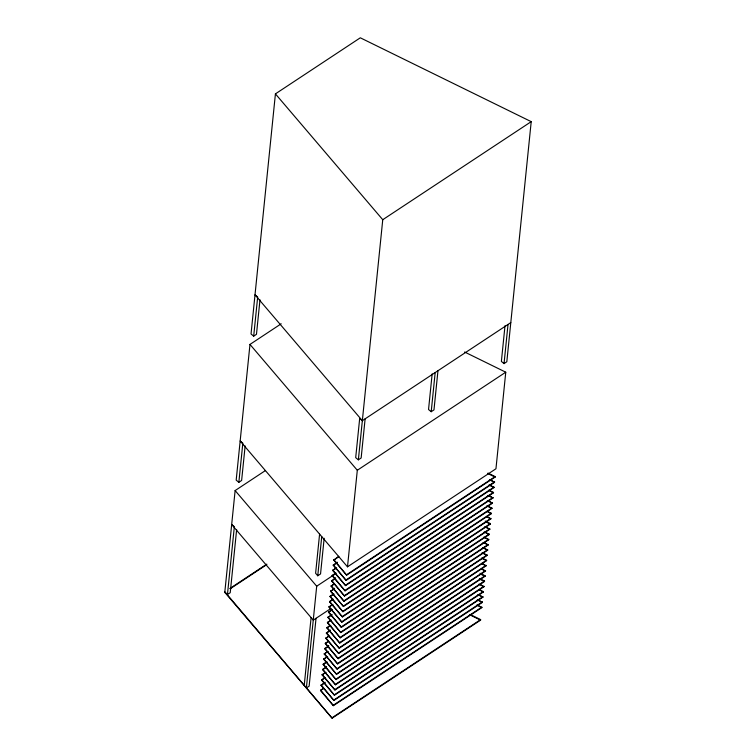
<?xml version="1.0" encoding="UTF-8"?>
<svg xmlns="http://www.w3.org/2000/svg" width="756" height="756" viewBox="0 0 756 756"><rect width="100%" height="100%" fill="white"/><g stroke="black" fill="none" stroke-linecap="round" stroke-linejoin="round"><path stroke-width="1.13" d="M470.081 614.439L480.636 619.608L480.58 620.137L332.12 718.2L224.787 592.354L235.125 490.568L265.375 470.591M281.194 323.795L249.971 344.424L236.184 480.136L238.849 482.309L241.627 480.466L245.142 445.927M505.008 325.732L501.379 361.425L504.044 363.598L506.822 361.755L531.213 121.65L360.31 37.8L275.42 93.876L251.03 333.982L253.695 336.155L256.473 334.322L259.988 299.773M224.787 592.354L227.452 594.528L234.341 526.677L231.676 524.503L313.258 620.137L330.882 608.495M238.849 482.309L242.827 443.158L240.162 440.984L347.495 566.83L495.955 468.767L505.764 372.198L464.619 352.012M253.695 336.155L257.673 297.004L255.008 294.831L362.341 420.676L510.801 322.614M236.647 529.521L230.23 592.695L227.452 594.528M304.214 685.484L311.103 617.624M319.59 534.105L315.611 573.256L317.756 575.77L320.544 573.936L324.163 538.244M235.125 490.568L316.698 586.212L306.36 687.998L309.138 686.164L316.036 618.304M317.756 575.77L321.735 536.628M477.801 605.074L481.855 607.607L333.396 705.669L320.516 690.568L323.521 688.102M478.331 599.858L482.385 602.39L333.925 700.453L321.045 685.352L325.033 682.224M478.86 594.632L482.914 597.164L334.454 695.236L321.574 680.135L324.579 677.659M479.399 589.415L483.443 591.948L334.984 690.011L322.103 674.91L325.108 672.443M479.928 584.19L483.972 586.732L335.513 684.794L322.632 669.693L326.63 666.565M479.427 578.472L484.558 580.986L484.502 581.506L336.042 679.578L323.162 664.477L326.176 662.001M479.956 573.256L485.087 575.77L485.031 576.289L336.571 674.352L323.691 659.251L326.705 656.775M481.515 568.531L485.56 571.073L337.11 669.136L324.23 654.034L327.235 651.559M482.044 563.314L486.099 565.847L337.639 663.919L324.759 648.818L328.747 645.69M482.574 558.098L486.628 560.631L338.168 658.693L325.288 643.592L328.293 641.116M483.103 552.872L487.157 555.414L338.697 653.477L325.817 638.376L328.822 635.9M483.632 547.656L487.686 550.188L339.227 648.251L326.346 633.15L330.334 630.032M484.161 542.439L488.215 544.972L339.756 643.035L326.875 627.934L329.881 625.458M484.7 537.214L488.745 539.746L340.285 637.818L327.405 622.717L330.41 620.241M485.229 531.997L489.274 534.53L340.814 632.592L327.934 617.491L331.931 614.373M485.758 526.781L489.803 529.313L341.343 627.376L328.463 612.275L331.478 609.799M485.257 521.054L490.389 523.568L490.332 524.088L341.882 622.16L329.002 607.059L332.007 604.583M486.817 516.339L490.861 518.871L342.411 616.934L329.531 601.833L332.536 599.366M487.346 511.122L491.4 513.655L342.94 611.717L330.06 596.616L333.065 594.14M487.875 505.896L491.929 508.429L343.47 606.501L330.589 591.4L334.577 588.272M488.404 500.68L492.458 503.212L343.999 601.275L331.119 586.174L334.124 583.708M488.934 495.454L492.988 497.996L344.528 596.059L331.648 580.958L335.645 577.83M489.472 490.238L493.517 492.77L345.057 590.842L332.177 575.741L335.182 573.265M490.001 485.021L494.046 487.554L345.586 585.616L332.706 570.515L335.721 568.049M490.531 479.795L494.575 482.337L346.116 580.4L333.235 565.299L337.233 562.171M487.979 473.067L495.161 476.592L495.104 477.112L346.645 575.184L333.765 560.083L338.745 556.303M332.12 718.2L224.844 591.835M333.396 705.669L320.563 690.048M333.925 700.453L321.102 684.832M334.454 695.236L321.631 679.606M334.984 690.011L322.16 674.39M335.513 684.794L322.689 669.173M336.042 679.578L323.218 663.948M336.571 674.352L323.748 658.731M337.11 669.136L324.277 653.515M337.639 663.919L324.806 648.289M338.168 658.693L325.335 643.072M338.697 653.477L325.874 637.856M339.227 648.251L326.403 632.63M339.756 643.035L326.932 627.414M340.285 637.818L327.461 622.197M340.814 632.592L327.991 616.972M341.343 627.376L328.52 611.755M341.882 622.16L329.049 606.529M342.411 616.934L329.578 601.313M342.94 611.717L330.107 596.097M343.47 606.501L330.637 590.871M343.999 601.275L331.175 585.654M344.528 596.059L331.704 580.438M345.057 590.842L332.234 575.212M345.586 585.616L332.763 569.996M346.116 580.4L333.292 564.779M346.645 575.184L333.821 559.553M347.495 566.83L357.305 470.26L249.971 344.424M362.341 420.676L359.676 418.503L355.698 457.654L358.363 459.828L382.753 219.712L275.42 93.876M365.12 418.843L361.151 457.985L358.363 459.828M432.167 373.842L428.539 409.535L431.203 411.708L433.982 409.875L437.96 370.724M431.203 411.708L435.182 372.557M504.044 363.598L508.023 324.447M382.753 219.712L531.213 121.65M357.305 470.26L505.764 372.198M229.72 588.612L266.792 564.118M230.637 588.489L266.745 564.637M333.765 560.083L338.697 556.822M333.235 565.299L337.176 562.7M332.706 570.515L336.647 567.917M332.177 575.741L336.118 573.133M316.698 586.212L334.332 574.569M331.648 580.958L335.588 578.359M346.702 574.654L495.161 476.592M331.119 586.174L334.076 584.227M346.172 579.88L494.632 481.808M330.589 591.4L334.53 588.792M345.643 585.097L494.103 487.034M330.06 596.616L334.001 594.018M345.114 590.313L493.573 492.25M329.531 601.833L333.462 599.234M344.585 595.539L493.035 497.467M329.002 607.059L332.933 604.45M344.056 600.755L492.506 502.693M328.463 612.275L332.404 609.676M343.517 605.972L491.976 507.909M327.934 617.491L331.875 614.893M342.988 611.198L491.447 513.135M327.405 622.717L331.345 620.109M342.459 616.414L490.918 518.351M326.875 627.934L330.816 625.335M341.929 621.64L490.389 523.568M326.346 633.15L330.287 630.551M341.4 626.856L489.86 528.794M325.817 638.376L328.775 636.42M340.871 632.073L489.33 534.01M325.288 643.592L328.236 641.646M340.342 637.299L488.801 539.226M324.759 648.818L328.699 646.21M339.813 642.515L488.272 544.452M324.23 654.034L328.161 651.436M339.283 647.731L487.733 549.669M323.691 659.251L327.631 656.652M338.754 652.957L487.204 554.885M323.162 664.477L327.102 661.869M338.215 658.174L486.675 560.111M322.632 669.693L326.573 667.094M337.686 663.39L486.146 565.327M322.103 674.91L326.044 672.311M337.157 668.616L485.617 570.544M321.574 680.135L325.515 677.527M336.628 673.832L485.087 575.77M321.045 685.352L324.985 682.753M336.099 679.049L484.558 580.986M320.516 690.568L323.464 688.621M335.57 684.274L484.029 586.202M335.04 689.491L483.5 591.428M334.511 694.707L482.961 596.645M333.982 699.933L482.432 601.861M333.443 705.15L481.903 607.087M332.177 717.68L480.636 619.608M487.932 473.596L495.104 477.112M489.453 479.814L494.575 482.337M488.924 485.04L494.046 487.554M488.385 490.257L493.517 492.77M487.856 495.473L492.988 497.996M487.327 500.699L492.458 503.212M486.798 505.915L491.929 508.429M487.299 511.642L491.4 513.655M486.76 516.858L490.861 518.871M486.231 522.075L490.332 524.088M484.681 526.8L489.803 529.313M484.152 532.016L489.274 534.53M483.613 537.232L488.745 539.746M483.084 542.458L488.215 544.972M482.555 547.675L487.686 550.188M482.026 552.891L487.157 555.414M481.496 558.117L486.628 560.631M481.988 563.834L486.099 565.847M481.459 569.06L485.56 571.073M480.929 574.277L485.031 576.289M479.38 578.992L484.502 581.506M478.85 584.208L483.972 586.732M479.342 589.935L483.443 591.948M477.783 594.651L482.914 597.164M477.253 599.877L482.385 602.39M476.724 605.093L481.855 607.607M470.034 614.959L480.58 620.137"/></g></svg>
